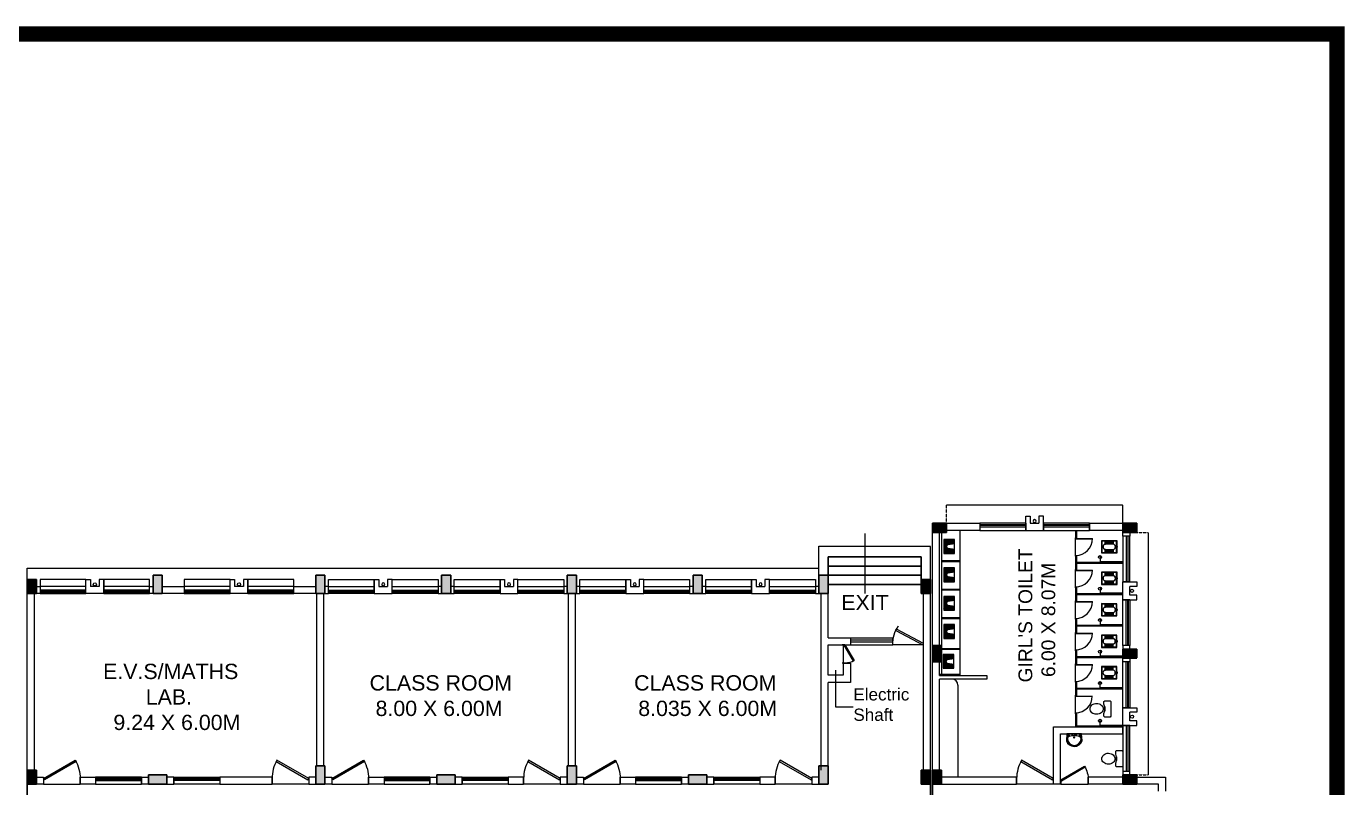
# Model space of a CAD drawing. Header units: inches. Extents: x 719368 to 6315912, y -2624014 to 446967.
# Drawn here: x 6121110 to 6164236, y -2135333 to -2110434 of the extents above; entities that cross this region are included whole.
import ezdxf
from ezdxf.lldxf.tags import DXFTag

# ---------------------------------------------------------------- set-up
doc = ezdxf.new("R2010")
doc.units = ezdxf.units.IN
doc.header["$LTSCALE"] = 20
doc.header["$MEASUREMENT"] = 0
doc.linetypes.add('CENTER2', pattern=[1.125, 0.75, -0.125, 0.125, -0.125])
doc.linetypes.add('DASHED2', pattern=[0.375, 0.25, -0.125])
doc.layers.get('0').update_dxf_attribs({"color": 51, "lineweight": 30})
for name, color, linetype, lineweight in [('CLL LEV.', 252, 'Continuous', 18), ('COL HATCH', 254, 'Continuous', 5), ('COLUMN', 2, 'Continuous', 25), ('CUBICAL TOILET', 160, 'Continuous', 9), ('DIM', 7, 'Continuous', 13), ('DOOR', 43, 'Continuous', 13), ('FIXTURE', 15, 'DASHDOT', 9), ('PROJ.', 30, 'DASHED2', 13), ('Text', 7, 'Continuous', 15), ('Ventilator', 6, 'DASHED', 20), ('WALL', 1, 'Continuous', 18), ('window', 71, 'Continuous', 18), ('Window-Wall', 7, 'Continuous', 20)]:
    doc.layers.add(name, color=color, linetype=linetype, lineweight=lineweight)
doc.layers.add('expension joint', color=248, linetype='Continuous')
doc.layers.add('STAIRS', color=1, linetype='Continuous')
doc.styles.add('L120', font='simplex.shx', dxfattribs={"height": 1})
doc.styles.add('Tabrej', font='romans.shx')
tags = doc.linetypes.add('DASHDOT', pattern=[1, 0.5, -0.25, 0, -0.25]).pattern_tags.tags
tags[10:11] = [DXFTag(74, 4), DXFTag(75, 0), DXFTag(340, '0'), DXFTag(46, 1.0), DXFTag(50, 0.0), DXFTag(44, 0.0), DXFTag(45, 0.0)]
tags[8:9] = [DXFTag(74, 4), DXFTag(75, 0), DXFTag(340, '0'), DXFTag(46, 1.0), DXFTag(50, 0.0), DXFTag(44, 0.0), DXFTag(45, 0.0)]
tags[6:7] = [DXFTag(74, 4), DXFTag(75, 0), DXFTag(340, '0'), DXFTag(46, 1.0), DXFTag(50, 0.0), DXFTag(44, 0.0), DXFTag(45, 0.0)]
tags[4:5] = [DXFTag(74, 4), DXFTag(75, 0), DXFTag(340, '0'), DXFTag(46, 1.0), DXFTag(50, 0.0), DXFTag(44, 0.0), DXFTag(45, 0.0)]
tags = doc.linetypes.add('DASHED', pattern=[0.75, 0.5, -0.25]).pattern_tags.tags
tags[6:7] = [DXFTag(74, 4), DXFTag(75, 0), DXFTag(340, '0'), DXFTag(46, 1.0), DXFTag(50, 0.0), DXFTag(44, 0.0), DXFTag(45, 0.0)]
tags[4:5] = [DXFTag(74, 4), DXFTag(75, 0), DXFTag(340, '0'), DXFTag(46, 1.0), DXFTag(50, 0.0), DXFTag(44, 0.0), DXFTag(45, 0.0)]
doc.dimstyles.new('Current Dim style', dxfattribs={"dimscale": 0.3, "dimtxt": 1.8, "dimasz": 1.2, "dimexe": 0.18, "dimexo": 1, "dimgap": 0.09, "dimtad": 0, "dimzin": 0, "dimdsep": 46, "dimtxsty": 'Tabrej', "dimcen": 0.09, "dimclrd": 256, "dimclre": 256, "dimclrt": 7, "dimadec": 0, "dimazin": 0, "dimtfac": 1, "dimtofl": 0, "dimtmove": 2, "dimatfit": 3, "dimfxl": 0, "dimtolj": 1, "dimtzin": 0, "dimlwd": -1, "dimlwe": -1, "dimarcsym": 0})
doc.dimstyles.new('DIM', dxfattribs={"dimtxt": 0.8, "dimasz": 0.4, "dimexe": 0.18, "dimexo": 0.0625, "dimgap": 0.1, "dimtad": 0, "dimdec": 3, "dimzin": 0, "dimdsep": 46, "dimtxsty": 'Tabrej', "dimcen": 0, "dimclrd": 251, "dimclre": 256, "dimclrt": 7, "dimadec": 0, "dimazin": 0, "dimtfac": 1, "dimtdec": 3, "dimtofl": 0, "dimtmove": 0, "dimatfit": 3, "dimfxl": 0, "dimtolj": 1, "dimtzin": 0, "dimlwd": -1, "dimlwe": -1, "dimarcsym": 0})

# ---------------------------------------------------------------- blocks, each defined once
blk = doc.blocks.new('*U81')
for p, q in [((0, 0), (0, 6)), ((40, 0), (40, 6))]:
    blk.add_line(p, q)
blk.add_lwpolyline([(0, 0), (34.6, -20), (35.5, -18.5), (0.9, 1.5)], close=True)
blk.add_arc((0, 0), 40, 330, 360)
blk = doc.blocks.new('New Doors')
at = {"layer": 'DOOR'}
blk.add_line((0, 0.18), (1.199, 0.18), dxfattribs=at)
at = {"layer": 'DOOR', "xscale": 0.0299845412869386, "yscale": 0.0299845412869386, "zscale": 0.0299845412869386}
blk.add_blockref('*U81', (0, 0), dxfattribs=at)
blk = doc.blocks.new('1.5 M Window')
at = {"layer": 'CLL LEV.'}
for p, q in [((-0.23, 0), (-0.46, 0)), ((-0.46, 0), (-0.46, -1.5)), ((-0.46, -1.5), (-0.23, -1.5))]:
    blk.add_line(p, q, dxfattribs=at)
at = {"layer": 'window'}
for p, q in [((-0.065, 0), (-0.065, -1.5)), ((-0.05, -1.5), (-0.05, 0))]:
    blk.add_line(p, q, dxfattribs=at)
at = {"layer": 'Window-Wall'}
for p, q in [((0, 0), (-0.23, 0)), ((-0.23, 0), (-0.23, -1.5)), ((-0.115, 0), (-0.115, -1.5)), ((0, -1.5), (0, 0)), ((-0.23, -1.5), (0, -1.5))]:
    blk.add_line(p, q, dxfattribs=at)
blk = doc.blocks.new('New Shaft')
at = {"layer": 'FIXTURE'}
blk.add_circle((0.327, -0.302), 0.05, dxfattribs=at)
at = {"layer": 'WALL'}
for p, q in [((0.035, 0), (0.62, 0)), ((0.035, 0), (0.035, -0.46)), ((0.185, -0.46), (0.185, -0.23)), ((0.185, -0.23), (0.47, -0.23)), ((0.47, -0.46), (0.47, -0.23)), ((0.62, 0), (0.62, -0.46)), ((0.035, -0.46), (0.185, -0.46)), ((0.62, -0.46), (0.47, -0.46))]:
    blk.add_line(p, q, dxfattribs=at)
blk = doc.blocks.new('VENTILATOR')
at = {"layer": 'Ventilator', "ltscale": 0.02}
for p, q in [((-0.18, -1.5), (-0.18, 0)), ((-0.165, 0), (-0.165, -1.5))]:
    blk.add_line(p, q, dxfattribs=at)
at = {"layer": 'Window-Wall'}
for p, q in [((-0.23, 0), (0, 0)), ((-0.23, -1.5), (-0.23, 0)), ((-0.115, 0), (-0.115, -1.5)), ((0, 0), (0, -1.5)), ((-0.23, -1.5), (0, -1.5))]:
    blk.add_line(p, q, dxfattribs=at)
blk = doc.blocks.new('Door - Left Hung 36 in.')
blk.add_lwpolyline([(0.8, -1.3), (0, 0), (31.2, 18), (31.9, 16.7)], close=True)
blk.add_arc((0, 0), 36, 0, 37.3101)
blk = doc.blocks.new('*X5')
at = {"color": 0}
for p, q in [((705, 323), (943, 561)), ((705, 365), (900, 561)), ((705, 408), (858, 561)), ((705, 450), (815, 561)), ((705, 493), (773, 561)), ((705, 535), (730, 561)), ((848, 383), (705, 526)), ((842, 346), (705, 483)), ((835, 310), (705, 441)), ((705, 280), (858, 434)), ((854, 419), (712, 561)), ((866, 449), (755, 561)), ((888, 469), (797, 561)), ((921, 479), (839, 561)), ((1145, 298), (882, 561)), ((899, 474), (985, 561)), ((1145, 340), (924, 561)), ((944, 477), (1027, 561)), ((1145, 383), (967, 561)), ((971, 462), (1070, 561)), ((990, 438), (1112, 561)), ((998, 404), (1145, 551)), ((1004, 368), (1145, 508)), ((1145, 425), (1009, 561)), ((1011, 332), (1145, 466)), ((1145, 467), (1051, 561)), ((1145, 510), (1094, 561)), ((1145, 552), (1136, 561)), ((829, 274), (705, 398)), ((705, 238), (847, 381)), ((823, 237), (705, 356)), ((798, 221), (705, 314)), ((755, 221), (705, 271)), ((713, 221), (705, 229)), ((730, 221), (839, 330)), ((772, 221), (830, 279)), ((815, 221), (822, 228)), ((1145, 255), (999, 401)), ((1137, 221), (1007, 350)), ((1095, 221), (1016, 299)), ((1017, 295), (1145, 423)), ((1023, 259), (1145, 381)), ((1052, 221), (1024, 248)), ((1029, 223), (1145, 339)), ((1069, 221), (1145, 296)), ((1112, 221), (1145, 254))]:
    blk.add_line(p, q, dxfattribs=at)
blk = doc.blocks.new('RSA CL7')
blk.add_lwpolyline([(8.9, 0), (-8.9, 0), (-8.9, -13.8), (-3.9, -13.8), (3.9, -13.8), (8.9, -13.8)], close=True)
blk.add_lwpolyline([(-4.1, -13.6), (-2.8, -5.7, -0.835943), (2.8, -5.8), (4.1, -13.6), (8.7, -13.6), (8.7, -0.2), (-8.7, -0.2), (-8.7, -13.6)], format="xyb", close=True)
blk.add_lwpolyline([(-3.9, -13.8), (-2.6, -5.8, -0.835548), (2.6, -5.8), (3.9, -13.8)], format="xyb")
for centre, start, end in [((-1.4, -4.1), 207.2135, 40.9564), ((0, -3.6), 185.8999, 355.8249), ((1.5, -4.1), 140.9962, 329.3468)]:
    blk.add_arc(centre, 0.493, start, end)
at = {"xscale": 0.0393714285714286, "yscale": 0.0393714285714286, "zscale": 0.0393714285714286}
blk.add_blockref('*X5', (-36.4, -22.3), dxfattribs=at)
blk = doc.blocks.new('RH 1200')
for p, q in [((21, 0), (21, 43.3)), ((21.7, 0), (21.7, 43.3)), ((-21.7, 0), (21.7, 0)), ((21.7, 0), (21, 0))]:
    blk.add_line(p, q)
at = {"extrusion": (0, 0, -1)}
blk.add_ellipse((21.7, 0), major_axis=(-30.6, 30.6), ratio=1, start_param=5.497787, end_param=7.068583, dxfattribs=at)
blk = doc.blocks.new('GHH')
at = {"layer": 'DOOR', "ltscale": 20}
blk.add_line((3289.697, -299.103), (3289.697, -299.853), dxfattribs=at)
at = {"layer": 'DOOR', "ltscale": 20, "xscale": 0.015874999996413, "yscale": 0.015874999996413, "zscale": 0.015874999996413, "rotation": 270}
blk.add_blockref('RH 1200', (3289.697, -299.479), dxfattribs=at)
blk = doc.blocks.new('RSA CL6')
for p, q in [((5.5, 3.5), (5.5, 7.3)), ((5.9, 3.5), (5.9, 7.3)), ((6.3, 3.5), (6.3, 7.3)), ((6.7, 3.4), (6.7, 7.3)), ((7.1, 3.4), (7.1, 7.3)), ((7.5, 3.4), (7.5, 7.3)), ((7.9, 3.4), (7.9, 7.3)), ((8.3, 3.4), (8.3, 7.3)), ((8.7, 3.4), (8.7, 7.3)), ((9.1, 3.4), (9.1, 7.3)), ((9.4, 3.4), (9.4, 7.3)), ((9.8, 3.4), (9.8, 7.3)), ((10.2, 3.4), (10.2, 7.3)), ((10.6, 3.4), (10.6, 7.3)), ((11, 3.3), (11, 7.3)), ((11.4, 3.3), (11.4, 7.3)), ((11.8, 3.3), (11.8, 7.3)), ((12.2, 3.3), (12.2, 7.3)), ((12.6, 3.3), (12.6, 7.3)), ((13, 3.3), (13, 7.3)), ((13.4, 3.3), (13.4, 7.3)), ((13.8, 3.3), (13.8, 7.3)), ((14.2, 3.3), (14.2, 7.3)), ((14.6, 3.3), (14.6, 7.3)), ((15, 3.2), (15, 7.3)), ((15.4, 3.2), (15.4, 7.3)), ((15.7, 3.2), (15.7, 7.3)), ((16.1, 3.2), (16.1, 7.3)), ((16.1, 7.3), (16.1, 3.2)), ((5.5, -7.3), (5.5, -3.5)), ((5.9, -7.3), (5.9, -3.5)), ((6.3, -7.3), (6.3, -3.4)), ((6.7, -7.3), (6.7, -3.4)), ((7.1, -7.3), (7.1, -3.4)), ((7.5, -7.3), (7.5, -3.4)), ((7.9, -7.3), (7.9, -3.4)), ((8.3, -7.3), (8.3, -3.4)), ((8.7, -7.3), (8.7, -3.4)), ((9.1, -7.3), (9.1, -3.4)), ((9.4, -7.3), (9.4, -3.4)), ((9.8, -7.3), (9.8, -3.3)), ((10.2, -7.3), (10.2, -3.3)), ((10.6, -7.3), (10.6, -3.3)), ((11, -7.3), (11, -3.3)), ((11.4, -7.3), (11.4, -3.3)), ((11.8, -7.3), (11.8, -3.3)), ((12.2, -7.3), (12.2, -3.3)), ((12.6, -7.3), (12.6, -3.3)), ((13, -7.3), (13, -3.3)), ((13.4, -7.3), (13.4, -3.2)), ((13.8, -7.3), (13.8, -3.2)), ((14.2, -7.3), (14.2, -3.2)), ((14.6, -7.3), (14.6, -3.2)), ((15, -7.3), (15, -3.2)), ((15.4, -7.3), (15.4, -3.2)), ((15.7, -7.3), (15.7, -3.2)), ((16.1, -3.2), (16.1, -7.3)), ((16.1, -7.3), (16.1, -3.2))]:
    blk.add_line(p, q)
blk.add_lwpolyline([(0.8, -0.6), (0, -0.6), (0, 0.6), (0.8, 0.6)])
for points in [[(0.8, 7.9), (20.9, 7.9), (20.9, -7.9), (0.8, -7.9)], [(1.4, 7.3), (20.3, 7.3), (20.3, -7.3), (1.4, -7.3)]]:
    blk.add_lwpolyline(points, close=True)
for points in [[(5.5, 3.5), (16.1, 3.2, -0.899983), (16.1, -3.2), (5.5, -3.5, -0.799392)], [(5.5, 3.3), (16.1, 3, -0.897689), (16.1, -3), (5.6, -3.3, -0.793494), (5.5, 3.3)]]:
    blk.add_lwpolyline(points, format="xyb", close=True)
blk = doc.blocks.new('ENGLISH SHEET')
at = {"layer": 'FIXTURE'}
for p, q in [((4663.798, 251.204), (4663.773, 251.179)), ((4663.773, 251.179), (4663.773, 250.696)), ((4663.976, 251.204), (4663.798, 251.204)), ((4664.002, 251.179), (4663.976, 251.204)), ((4663.976, 251.001), (4664.002, 251.09)), ((4663.976, 250.874), (4663.976, 251.001)), ((4663.976, 251.001), (4663.976, 250.874)), ((4664.002, 251.09), (4664.002, 251.179)), ((4663.773, 250.696), (4663.798, 250.67)), ((4663.798, 250.67), (4663.976, 250.67)), ((4664.002, 250.785), (4663.976, 250.874)), ((4663.976, 250.67), (4664.002, 250.696)), ((4664.002, 250.696), (4664.002, 250.785))]:
    blk.add_line(p, q, dxfattribs=at)
blk.add_lwpolyline([(4664.459, 250.937, 0.117036), (4664.443, 251.003, 0.104338), (4664.396, 251.063, 0.09029), (4664.321, 251.105, 0.09898), (4664.243, 251.115, 0.08237), (4664.159, 251.101, 0.09029), (4664.09, 251.063, 0.104338), (4664.043, 251.003, 0.117036), (4664.027, 250.937, 0.117036), (4664.043, 250.871, 0.104338), (4664.09, 250.811, 0.09029), (4664.159, 250.773, 0.08237), (4664.243, 250.759, 0.08237), (4664.327, 250.773, 0.09029), (4664.396, 250.811, 0.104338), (4664.443, 250.871, 0.117036)], format="xyb", close=True, dxfattribs=at)
blk = doc.blocks.new('RSA BASIN 9')
for points in [[(-0.1, -16.2, 0.340881), (10, -9, 0.074195), (10.1, -8.9), (9.5, 0), (-9.5, 0), (-10, -8.8, 0.082611), (-10, -9.2, 0.330812), (-0.1, -16.2)], [(0, -15, 0.391482), (8.9, -6.7, 0.252869), (6.5, -3.5, 0.087242), (0, -2.5, 0.079484), (-6.5, -3.5, 0.2542), (-8.8, -6.7, 0.39026), (0, -15)], [(-8.6, -2, -0.907437), (-8.4, -1.8), (-7.5, -2.6, -0.907437), (-7.6, -2.7)], [(-8.2, -1.6, -0.907437), (-8.1, -1.5), (-7.1, -2.3, -0.907437), (-7.3, -2.4)], [(-7.8, -1.3, -0.907437), (-7.7, -1.2), (-6.8, -1.9, -0.907437), (-6.9, -2.1)], [(7.8, -1.3, 0.907437), (7.7, -1.2), (6.8, -1.9, 0.907437), (6.9, -2.1)], [(8.2, -1.6, 0.907437), (8.1, -1.5), (7.1, -2.3, 0.907437), (7.3, -2.4)], [(8.6, -2, 0.907437), (8.4, -1.8), (7.5, -2.6, 0.907437), (7.6, -2.7)]]:
    blk.add_lwpolyline(points, format="xyb", close=True)
for points in [[(-5.9, -3.3), (-6.2, -3, -0.183787), (-6.2, -2.7, 0.126662), (-6.2, -2.4), (-6.6, -1.4, 0.35453), (-7.1, -1), (-8.7, -1, 0.414214), (-9.1, -1.4), (-9.6, -9.1, 0.329849), (-0.1, -15.8, 0.338736), (9.6, -8.9, 0.075632), (9.7, -8.8), (9.1, -1.4, 0.414214), (8.7, -1), (7.1, -1, 0.35453), (6.6, -1.4), (6.2, -2.4, 0.126662), (6.2, -2.7, -0.183787), (6.2, -3), (5.9, -3.3)], [(-6.2, -3.4), (-6.2, -3.3, 0.220542), (-6.5, -3.1), (-8.7, -2.8, -0.361119), (-9.2, -2.3)], [(6.2, -3.4), (6.2, -3.3, -0.220542), (6.5, -3.1), (8.7, -2.8, 0.358803), (9.2, -2.3, 0.358803)]]:
    blk.add_lwpolyline(points, format="xyb")
for centre, radius in [((-2.3, -1.6), 0.399), ((0, -4.8), 0.771), ((0, -4.8), 0.602), ((0, -1.2), 0.399), ((2.3, -1.5), 0.399)]:
    blk.add_circle(centre, radius)

msp = doc.modelspace()

# ---------------------------------------------------------------- hatches: boundary and pattern name
at = {"layer": 'COL HATCH', "linetype": 'CENTER2'}
h = msp.add_hatch(color=3, dxfattribs=at)
h.dxf.hatch_style = 1
h.paths.add_polyline_path([(6150748.9473, -2126987.691), (6150748.9473, -2126687.691), (6151208.9473, -2126687.691), (6151208.9473, -2126987.691)])
h = msp.add_hatch(color=3, dxfattribs=at)
h.dxf.hatch_style = 1
h.paths.add_polyline_path([(6150748.9473, -2126987.691), (6150748.9473, -2126687.691), (6151208.9473, -2126687.691), (6151208.9473, -2126987.691)])
h = msp.add_hatch(color=3, dxfattribs=at)
h.dxf.hatch_style = 1
h.paths.add_polyline_path([(6156978.9473, -2126987.691), (6156978.9473, -2126687.691), (6157438.9473, -2126687.691), (6157438.9473, -2126987.691)])
h = msp.add_hatch(color=3, dxfattribs=at)
h.dxf.hatch_style = 1
h.paths.add_polyline_path([(6121441.4475, -2128527.691), (6121141.4475, -2128527.691), (6121141.4475, -2128987.691), (6121441.4475, -2128987.691)])
at = {"layer": 'COL HATCH'}
h = msp.add_hatch(color=3, dxfattribs=at)
h.dxf.hatch_style = 1
h.paths.add_polyline_path([(6125556.4474, -2128387.7137), (6125256.4474, -2128387.7137), (6125256.4474, -2128987.7137), (6125556.4474, -2128987.7137)])
h = msp.add_hatch(color=3, dxfattribs=at)
h.dxf.hatch_style = 1
h.paths.add_polyline_path([(6130576.4474, -2128387.691), (6130876.4474, -2128387.691), (6130876.4474, -2128987.691), (6130576.4474, -2128987.691)])
h = msp.add_hatch(color=3, dxfattribs=at)
h.dxf.hatch_style = 1
h.paths.add_polyline_path([(6134691.4474, -2128387.691), (6134991.4474, -2128387.691), (6134991.4474, -2128987.691), (6134691.4474, -2128987.691)])
h = msp.add_hatch(color=3, dxfattribs=at)
h.dxf.hatch_style = 1
h.paths.add_polyline_path([(6138806.4474, -2128387.691), (6139106.4474, -2128387.691), (6139106.4474, -2128987.691), (6138806.4474, -2128987.691)])
h = msp.add_hatch(color=3, dxfattribs=at)
h.dxf.hatch_style = 1
h.paths.add_polyline_path([(6142921.4474, -2128387.691), (6143221.4474, -2128387.691), (6143221.4474, -2128987.691), (6142921.4474, -2128987.691)])
h = msp.add_hatch(color=3, dxfattribs=at)
h.dxf.hatch_style = 1
h.paths.add_polyline_path([(6147036.4473, -2128387.691), (6147336.4473, -2128387.691), (6147336.4473, -2128987.691), (6147036.4473, -2128987.691)])
at = {"layer": 'COL HATCH', "linetype": 'CENTER2'}
h = msp.add_hatch(color=3, dxfattribs=at)
h.dxf.hatch_style = 1
h.paths.add_polyline_path([(6150386.4473, -2128527.691), (6150686.4473, -2128527.691), (6150686.4473, -2128987.691), (6150386.4473, -2128987.691)])
at = {"layer": 'COL HATCH'}
h = msp.add_hatch(color=3, dxfattribs=at)
h.dxf.hatch_style = 1
h.paths.add_polyline_path([(6150748.9473, -2131217.691), (6151048.9473, -2131217.691), (6151048.9473, -2130687.691), (6150748.9473, -2130687.691)])
h = msp.add_hatch(color=3, dxfattribs=at)
h.dxf.hatch_style = 1
h.paths.add_polyline_path([(6150748.9473, -2131217.691), (6151048.9473, -2131217.691), (6151048.9473, -2130687.691), (6150748.9473, -2130687.691)])
at = {"layer": 'COL HATCH', "linetype": 'CENTER2'}
h = msp.add_hatch(color=3, dxfattribs=at)
h.dxf.hatch_style = 1
h.paths.add_polyline_path([(6156978.9473, -2131102.691), (6156978.9473, -2130802.691), (6157438.9473, -2130802.691), (6157438.9473, -2131102.691)])
at = {"layer": 'COL HATCH'}
h = msp.add_hatch(color=3, dxfattribs=at)
h.dxf.hatch_style = 1
h.paths.add_polyline_path([(6130576.4474, -2134617.691), (6130876.4474, -2134617.691), (6130876.4474, -2135217.691), (6130576.4474, -2135217.691)])
h = msp.add_hatch(color=3, dxfattribs=at)
h.dxf.hatch_style = 1
h.paths.add_polyline_path([(6138806.4474, -2134617.691), (6139106.4474, -2134617.691), (6139106.4474, -2135217.691), (6138806.4474, -2135217.691)])
h = msp.add_hatch(color=3, dxfattribs=at)
h.dxf.hatch_style = 1
h.paths.add_polyline_path([(6147036.4473, -2134617.691), (6147336.4473, -2134617.691), (6147336.4473, -2135217.691), (6147036.4473, -2135217.691)])
at = {"layer": 'COL HATCH', "linetype": 'CENTER2'}
h = msp.add_hatch(color=3, dxfattribs=at)
h.dxf.hatch_style = 1
h.paths.add_polyline_path([(6121441.4475, -2134757.691), (6121141.4475, -2134757.691), (6121141.4475, -2135217.691), (6121441.4475, -2135217.691)])
at = {"layer": 'COL HATCH'}
h = msp.add_hatch(color=3, dxfattribs=at)
h.dxf.hatch_style = 1
h.paths.add_polyline_path([(6125706.4475, -2135217.6003), (6125706.4475, -2134917.6003), (6125106.4475, -2134917.6003), (6125106.4475, -2135217.6003)])
h = msp.add_hatch(color=3, dxfattribs=at)
h.dxf.hatch_style = 1
h.paths.add_polyline_path([(6134541.4474, -2135217.691), (6134541.4474, -2134917.691), (6135141.4474, -2134917.691), (6135141.4474, -2135217.691)])
h = msp.add_hatch(color=3, dxfattribs=at)
h.dxf.hatch_style = 1
h.paths.add_polyline_path([(6142771.4474, -2135217.691), (6142771.4474, -2134917.691), (6143371.4474, -2134917.691), (6143371.4474, -2135217.691)])
at = {"layer": 'COL HATCH', "linetype": 'CENTER2'}
h = msp.add_hatch(color=3, dxfattribs=at)
h.dxf.hatch_style = 1
h.paths.add_polyline_path([(6150386.4473, -2134757.691), (6150686.4473, -2134757.691), (6150686.4473, -2135217.691), (6150386.4473, -2135217.691)])
h = msp.add_hatch(color=3, dxfattribs=at)
h.dxf.hatch_style = 1
h.paths.add_polyline_path([(6150748.9473, -2134757.691), (6151048.9473, -2134757.691), (6151048.9473, -2135217.691), (6150748.9473, -2135217.691)])
h = msp.add_hatch(color=3, dxfattribs=at)
h.dxf.hatch_style = 1
h.paths.add_polyline_path([(6150748.9473, -2135217.691), (6151048.9473, -2135217.691), (6151048.9473, -2134757.691), (6150748.9473, -2134757.691)])
h = msp.add_hatch(color=3, dxfattribs=at)
h.dxf.hatch_style = 1
h.paths.add_polyline_path([(6150748.9473, -2135217.691), (6151048.9473, -2135217.691), (6151048.9473, -2134757.691), (6150748.9473, -2134757.691)])
h = msp.add_hatch(color=3, dxfattribs=at)
h.dxf.hatch_style = 1
h.paths.add_polyline_path([(6150748.9473, -2135217.691), (6151048.9473, -2135217.691), (6151048.9473, -2134757.691), (6150748.9473, -2134757.691)])
h = msp.add_hatch(color=3, dxfattribs=at)
h.dxf.hatch_style = 1
h.paths.add_polyline_path([(6150748.9473, -2135217.691), (6151048.9473, -2135217.691), (6151048.9473, -2134757.691), (6150748.9473, -2134757.691)])
h = msp.add_hatch(color=3, dxfattribs=at)
h.dxf.hatch_style = 1
h.paths.add_polyline_path([(6156978.9473, -2135217.691), (6156978.9473, -2134917.691), (6157438.9473, -2134917.691), (6157438.9473, -2135217.691)])

# ---------------------------------------------------------------- linework, layer by layer
at = {"color": 2, "const_width": 500}
msp.add_lwpolyline([(6163985.6268, -2162738.4634), (5919146.0467, -2162738.4634), (5919146.0467, -2110683.5862), (6163985.6268, -2110683.5862)], close=True, dxfattribs=at)
at = {"layer": 'COLUMN', "color": 3}
for p, q in [((6125256.4474, -2128387.7137), (6125256.4474, -2128987.7137)), ((6125556.4474, -2128387.7137), (6125256.4474, -2128387.7137)), ((6125556.4474, -2128987.7137), (6125556.4474, -2128387.7137)), ((6130576.4474, -2128987.691), (6130576.4474, -2128387.691)), ((6130576.4474, -2128387.691), (6130876.4474, -2128387.691)), ((6130876.4474, -2128387.691), (6130876.4474, -2128987.691)), ((6134691.4474, -2128987.691), (6134691.4474, -2128387.691)), ((6134691.4474, -2128387.691), (6134991.4474, -2128387.691)), ((6134991.4474, -2128387.691), (6134991.4474, -2128987.691)), ((6138806.4474, -2128987.691), (6138806.4474, -2128387.691)), ((6138806.4474, -2128387.691), (6139106.4474, -2128387.691)), ((6139106.4474, -2128387.691), (6139106.4474, -2128987.691)), ((6142921.4474, -2128987.691), (6142921.4474, -2128387.691)), ((6142921.4474, -2128387.691), (6143221.4474, -2128387.691)), ((6143221.4474, -2128387.691), (6143221.4474, -2128987.691)), ((6147036.4473, -2128987.691), (6147036.4473, -2128387.691)), ((6147036.4473, -2128387.691), (6147336.4473, -2128387.691)), ((6147336.4473, -2128387.691), (6147336.4473, -2128987.691)), ((6125256.4474, -2128987.7137), (6125556.4474, -2128987.7137)), ((6130876.4474, -2128987.691), (6130576.4474, -2128987.691)), ((6134991.4474, -2128987.691), (6134691.4474, -2128987.691)), ((6139106.4474, -2128987.691), (6138806.4474, -2128987.691)), ((6143221.4474, -2128987.691), (6142921.4474, -2128987.691)), ((6147336.4473, -2128987.691), (6147036.4473, -2128987.691)), ((6151048.9473, -2130687.691), (6150748.9473, -2130687.691)), ((6150748.9473, -2130687.691), (6150748.9473, -2131217.691)), ((6151048.9473, -2130687.691), (6150748.9473, -2130687.691)), ((6150748.9473, -2130687.691), (6150748.9473, -2131217.691)), ((6151048.9473, -2131217.691), (6151048.9473, -2130687.691)), ((6151048.9473, -2131217.691), (6151048.9473, -2130687.691)), ((6150748.9473, -2131217.691), (6151048.9473, -2131217.691)), ((6150748.9473, -2131217.691), (6151048.9473, -2131217.691)), ((6130576.4474, -2135217.691), (6130576.4474, -2134617.691)), ((6130576.4474, -2134617.691), (6130876.4474, -2134617.691)), ((6130876.4474, -2134617.691), (6130876.4474, -2135217.691)), ((6138806.4474, -2135217.691), (6138806.4474, -2134617.691)), ((6138806.4474, -2134617.691), (6139106.4474, -2134617.691)), ((6139106.4474, -2134617.691), (6139106.4474, -2135217.691)), ((6147036.4473, -2135217.691), (6147036.4473, -2134617.691)), ((6147036.4473, -2134617.691), (6147336.4473, -2134617.691)), ((6147336.4473, -2134617.691), (6147336.4473, -2135217.691)), ((6125706.4475, -2134917.6003), (6125106.4475, -2134917.6003)), ((6125106.4475, -2134917.6003), (6125106.4475, -2135217.6003)), ((6125706.4475, -2135217.6003), (6125706.4475, -2134917.6003)), ((6134541.4474, -2134917.691), (6135141.4474, -2134917.691)), ((6134541.4474, -2135217.691), (6134541.4474, -2134917.691)), ((6135141.4474, -2134917.691), (6135141.4474, -2135217.691)), ((6142771.4474, -2134917.691), (6143371.4474, -2134917.691)), ((6142771.4474, -2135217.691), (6142771.4474, -2134917.691)), ((6143371.4474, -2134917.691), (6143371.4474, -2135217.691)), ((6125106.4475, -2135217.6003), (6125706.4475, -2135217.6003)), ((6130876.4474, -2135217.691), (6130576.4474, -2135217.691)), ((6135141.4474, -2135217.691), (6134541.4474, -2135217.691)), ((6139106.4474, -2135217.691), (6138806.4474, -2135217.691)), ((6143371.4474, -2135217.691), (6142771.4474, -2135217.691)), ((6147336.4473, -2135217.691), (6147036.4473, -2135217.691))]:
    msp.add_line(p, q, dxfattribs=at)
at = {"layer": 'COLUMN', "color": 3, "linetype": 'CENTER2'}
for points in [[(6150748.9473, -2126987.691), (6150748.9473, -2126687.691), (6151208.9473, -2126687.691), (6151208.9473, -2126987.691), (6150748.9473, -2126987.691)], [(6150748.9473, -2126987.691), (6150748.9473, -2126687.691), (6151208.9473, -2126687.691), (6151208.9473, -2126987.691), (6150748.9473, -2126987.691)], [(6156978.9473, -2126987.691), (6156978.9473, -2126687.691), (6157438.9473, -2126687.691), (6157438.9473, -2126987.691), (6156978.9473, -2126987.691)], [(6121441.4475, -2128527.691), (6121141.4475, -2128527.691), (6121141.4475, -2128987.691), (6121441.4475, -2128987.691), (6121441.4475, -2128527.691)], [(6150386.4473, -2128527.691), (6150686.4473, -2128527.691), (6150686.4473, -2128987.691), (6150386.4473, -2128987.691), (6150386.4473, -2128527.691)], [(6156978.9473, -2131102.691), (6156978.9473, -2130802.691), (6157438.9473, -2130802.691), (6157438.9473, -2131102.691), (6156978.9473, -2131102.691)], [(6121441.4475, -2134757.691), (6121141.4475, -2134757.691), (6121141.4475, -2135217.691), (6121441.4475, -2135217.691), (6121441.4475, -2134757.691)], [(6150386.4473, -2134757.691), (6150686.4473, -2134757.691), (6150686.4473, -2135217.691), (6150386.4473, -2135217.691), (6150386.4473, -2134757.691)], [(6150748.9473, -2134757.691), (6151048.9473, -2134757.691), (6151048.9473, -2135217.691), (6150748.9473, -2135217.691), (6150748.9473, -2134757.691)], [(6150748.9473, -2135217.691), (6151048.9473, -2135217.691), (6151048.9473, -2134757.691), (6150748.9473, -2134757.691), (6150748.9473, -2135217.691)], [(6150748.9473, -2135217.691), (6151048.9473, -2135217.691), (6151048.9473, -2134757.691), (6150748.9473, -2134757.691), (6150748.9473, -2135217.691)], [(6150748.9473, -2135217.691), (6151048.9473, -2135217.691), (6151048.9473, -2134757.691), (6150748.9473, -2134757.691), (6150748.9473, -2135217.691)], [(6150748.9473, -2135217.691), (6151048.9473, -2135217.691), (6151048.9473, -2134757.691), (6150748.9473, -2134757.691), (6150748.9473, -2135217.691)], [(6156978.9473, -2135217.691), (6156978.9473, -2134917.691), (6157438.9473, -2134917.691), (6157438.9473, -2135217.691), (6156978.9473, -2135217.691)]]:
    msp.add_lwpolyline(points, dxfattribs=at)
at = {"layer": 'CUBICAL TOILET'}
for p, q in [((6155435.6147, -2126920.6484), (6155435.449, -2127176.3582)), ((6155465.6147, -2126920.6678), (6155465.449, -2127176.3776)), ((6155465.449, -2127176.3776), (6155435.449, -2127176.3582)), ((6155435.0799, -2127745.9909), (6155434.9246, -2127985.6482)), ((6155435.0799, -2127745.9909), (6155465.0799, -2127746.0103)), ((6155465.0799, -2127746.0103), (6155464.944, -2127955.6676)), ((6155434.9246, -2127985.6482), (6155434.7816, -2128206.358)), ((6155464.7816, -2128206.3774), (6155434.7816, -2128206.358)), ((6155464.9246, -2127985.6676), (6155464.7816, -2128206.3774)), ((6155464.9246, -2127985.6676), (6156984.9243, -2127986.6525)), ((6155464.944, -2127955.6676), (6156984.9437, -2127956.6525)), ((6155434.2572, -2129015.648), (6155434.1142, -2129236.3578)), ((6155434.4125, -2128775.9906), (6155434.2572, -2129015.648)), ((6155434.4125, -2128775.9906), (6155464.4125, -2128776.0101)), ((6155464.2572, -2129015.6674), (6155464.1142, -2129236.3772)), ((6155464.2572, -2129015.6674), (6156984.2569, -2129016.6523)), ((6155464.4125, -2128776.0101), (6155464.2766, -2128985.6674)), ((6155464.2766, -2128985.6674), (6156984.2763, -2128986.6523)), ((6155464.1142, -2129236.3772), (6155434.1142, -2129236.3578)), ((6155433.7451, -2129805.9904), (6155433.5898, -2130045.6477)), ((6155433.7451, -2129805.9904), (6155463.745, -2129806.0099)), ((6155463.745, -2129806.0099), (6155463.6092, -2130015.6672)), ((6155433.5898, -2130045.6477), (6155433.4467, -2130266.3576)), ((6155463.4467, -2130266.377), (6155433.4467, -2130266.3576)), ((6155463.5898, -2130045.6672), (6155463.4467, -2130266.377)), ((6155463.5898, -2130045.6672), (6156983.5894, -2130046.6521)), ((6155463.6092, -2130015.6672), (6156983.6089, -2130016.6521)), ((6155432.9223, -2131075.6475), (6155432.7793, -2131296.3573)), ((6155433.0776, -2130835.9902), (6155432.9223, -2131075.6475)), ((6155433.0776, -2130835.9902), (6155463.0776, -2130836.0096)), ((6155462.9223, -2131075.667), (6155462.7793, -2131296.3768)), ((6155462.9223, -2131075.667), (6156979.1838, -2131076.6495)), ((6155463.0776, -2130836.0096), (6155462.9418, -2131045.667)), ((6155462.9418, -2131045.667), (6156979.2033, -2131046.6495)), ((6155462.7793, -2131296.3768), (6155432.7793, -2131296.3573)), ((6155432.2549, -2132105.6473), (6155432.1119, -2132326.3571)), ((6155432.4102, -2131865.99), (6155432.2549, -2132105.6473)), ((6155432.4102, -2131865.99), (6155462.4102, -2131866.0094)), ((6155462.2549, -2132105.6667), (6155462.1119, -2132326.3766)), ((6155462.2549, -2132105.6667), (6156982.2546, -2132106.6517)), ((6155462.4102, -2131866.0094), (6155462.2744, -2132075.6668)), ((6155462.2744, -2132075.6668), (6156982.274, -2132076.6517)), ((6155462.1119, -2132326.3766), (6155432.1119, -2132326.3571)), ((6155431.7428, -2132895.9898), (6155431.4547, -2133340.647)), ((6155431.7428, -2132895.9898), (6155461.7428, -2132896.0092)), ((6155461.7428, -2132896.0092), (6155461.4741, -2133310.6665)), ((6155461.4741, -2133310.6665), (6156978.9473, -2133311.6498))]:
    msp.add_line(p, q, dxfattribs=at)
at = {"layer": 'DOOR'}
for p, q in [((6147835.5139, -2130658.867), (6147835.5139, -2131258.5579)), ((6150436.9454, -2130659.5836), (6149457.0861, -2130659.261))]:
    msp.add_line(p, q, dxfattribs=at)
at = {"layer": 'expension joint'}
for p, q in [((6121141.4475, -2135217.691), (6121141.4475, -2138567.691)), ((6121141.4475, -2138567.691), (6121141.4475, -2135217.691)), ((6150686.4473, -2135217.691), (6150686.4473, -2138567.691)), ((6150748.9473, -2135217.691), (6150748.9473, -2138567.691))]:
    msp.add_line(p, q, dxfattribs=at)
at = {"layer": 'FIXTURE'}
for p, q in [((6151647.8117, -2126917.8847), (6151647.8117, -2131667.8847)), ((6151047.8117, -2126987.8847), (6151047.8117, -2130722.8847)), ((6151648.8701, -2127917.8847), (6151048.8701, -2127917.8847)), ((6151648.8701, -2127947.8847), (6151048.8701, -2127947.8847)), ((6151648.5173, -2128847.8847), (6151048.5173, -2128847.8847)), ((6151648.5173, -2128877.8847), (6151048.5173, -2128877.8847)), ((6151047.8117, -2129147.8847), (6151047.8117, -2131637.8847)), ((6151047.8117, -2129147.8847), (6151047.8117, -2131637.8847)), ((6151648.1645, -2129777.8847), (6151048.1645, -2129777.8847)), ((6151648.1645, -2129807.8847), (6151048.1645, -2129807.8847)), ((6151648.1128, -2130787.712), (6151048.1128, -2130787.712)), ((6151648.1128, -2130817.712), (6151048.1128, -2130817.712)), ((6151648.1645, -2131637.8847), (6150977.8117, -2131637.8847)), ((6151648.1645, -2131637.8847), (6150977.8117, -2131637.8847)), ((6151647.8117, -2131667.8847), (6150978.9473, -2131667.8847)), ((6151647.8117, -2131667.8847), (6150978.9473, -2131667.8847)), ((6151381.6428, -2131782.8672), (6150978.9473, -2131782.8846)), ((6151581.5132, -2131982.9968), (6151581.5132, -2134987.691))]:
    msp.add_line(p, q, dxfattribs=at)
at = {"layer": 'FIXTURE', "ltscale": 0.05}
for p, q in [((6156235.0593, -2127777.8996), (6156234.9519, -2127943.741)), ((6156984.9518, -2127944.227), (6156234.9519, -2127943.741)), ((6156234.3919, -2128807.8994), (6156234.2845, -2128973.7408)), ((6156984.2843, -2128974.2268), (6156234.2845, -2128973.7408)), ((6156233.7245, -2129837.8992), (6156233.6171, -2130003.7406)), ((6156983.6169, -2130004.2266), (6156233.6171, -2130003.7406)), ((6156233.0571, -2130867.8989), (6156232.9496, -2131033.7404)), ((6156979.2113, -2131034.2239), (6156232.9496, -2131033.7404)), ((6156232.3897, -2131897.8987), (6156232.2822, -2132063.7401)), ((6156982.2821, -2132064.2261), (6156232.2822, -2132063.7401)), ((6156231.5894, -2133132.8985), (6156231.482, -2133298.7399)), ((6156978.9473, -2133299.2242), (6156231.482, -2133298.7399))]:
    msp.add_line(p, q, dxfattribs=at)
for centre in [(6156235.0491, -2127793.741), (6156234.3817, -2128823.7408), (6156233.7142, -2129853.7406), (6156233.0468, -2130883.7404), (6156232.3794, -2131913.7402), (6156231.5792, -2133148.7399)]:
    msp.add_circle(centre, 50, dxfattribs=at)
at = {"layer": 'FIXTURE'}
msp.add_arc((6151381.5132, -2131982.8672), 200, 359.96287377, 89.96287377, dxfattribs=at)
at = {"layer": 'PROJ.'}
for p, q in [((6151208.9473, -2126087.623), (6156978.9473, -2126087.623)), ((6156978.9473, -2126687.691), (6156978.9473, -2126087.623)), ((6157809.0154, -2126987.691), (6157809.0154, -2134917.691)), ((6147036.4473, -2127437.691), (6150686.4473, -2127437.691)), ((6147036.4473, -2128387.691), (6147036.4473, -2127437.691)), ((6150686.4473, -2128527.691), (6150686.4473, -2127437.691)), ((6121141.4475, -2128157.6683), (6147036.4473, -2128157.6683)), ((6121141.4475, -2128527.691), (6121141.4475, -2128157.6683))]:
    msp.add_line(p, q, dxfattribs=at)
at = {"layer": 'PROJ.', "ltscale": 0.05}
for p, q in [((6151208.9473, -2126687.691), (6151208.9473, -2126087.623)), ((6157208.9473, -2126987.691), (6157809.0154, -2126987.691)), ((6147036.4473, -2128757.7364), (6147036.4473, -2127927.6683)), ((6157208.9473, -2134917.691), (6157809.0154, -2134917.691))]:
    msp.add_line(p, q, dxfattribs=at)
at = {"layer": 'STAIRS'}
for p, q in [((6147336.4473, -2127787.691), (6150386.4473, -2127787.691)), ((6147336.4473, -2128687.691), (6147336.4473, -2127787.691)), ((6150386.4473, -2128687.691), (6150386.4473, -2127787.691)), ((6147336.4473, -2128087.691), (6150386.4473, -2128087.691)), ((6147336.4473, -2128387.691), (6150386.4473, -2128387.691)), ((6147336.4473, -2128687.691), (6150386.4473, -2128687.691))]:
    msp.add_line(p, q, dxfattribs=at)
at = {"layer": 'WALL'}
for p, q in [((6150748.9473, -2134757.691), (6150748.9473, -2126987.691)), ((6150748.9473, -2134757.691), (6150748.9473, -2126987.691)), ((6150978.9473, -2131667.8847), (6150978.9473, -2126987.691)), ((6150978.9473, -2130687.691), (6150978.9473, -2126987.691)), ((6121141.4475, -2134757.691), (6121141.4475, -2128987.691)), ((6121371.4475, -2134757.691), (6121371.4475, -2128987.691)), ((6130611.4474, -2134617.691), (6130611.4474, -2128987.691)), ((6130841.4474, -2134617.691), (6130841.4474, -2128987.691)), ((6138841.4474, -2134617.691), (6138841.4474, -2128987.691)), ((6139071.4474, -2134617.691), (6139071.4474, -2128987.691)), ((6147106.4473, -2134757.691), (6147106.4473, -2128987.691)), ((6147336.4473, -2130428.8766), (6147336.4473, -2128987.691)), ((6150456.4473, -2134757.691), (6150456.4473, -2128687.691)), ((6150686.4473, -2134757.691), (6150686.4473, -2128687.691)), ((6147336.4473, -2130428.8766), (6148065.5139, -2130428.8766)), ((6147336.4473, -2131658.867), (6147336.4473, -2130658.867)), ((6147336.4473, -2130658.867), (6148065.5139, -2130658.867)), ((6148065.5139, -2130428.8766), (6148065.5139, -2130658.8746)), ((6147835.5139, -2131258.5579), (6147835.5139, -2131658.867)), ((6147835.5139, -2131258.5579), (6148065.5139, -2131258.5579)), ((6148065.5139, -2131258.5579), (6148065.5139, -2131888.867)), ((6150978.9473, -2131667.8847), (6150978.9473, -2131204.1044)), ((6147835.5139, -2131658.867), (6147335.5139, -2131658.867)), ((6148065.5139, -2131888.867), (6147335.5139, -2131888.867)), ((6147336.4473, -2134757.691), (6147336.4473, -2131888.867)), ((6150978.9473, -2134757.691), (6150978.9473, -2131782.8846)), ((6150978.9473, -2134757.691), (6150978.9473, -2131782.8846)), ((6157208.9473, -2132717.691), (6156978.9473, -2132717.691)), ((6157208.9473, -2132717.691), (6157359.4037, -2132717.691)), ((6154708.9473, -2133340.6483), (6156979.1561, -2133340.6444)), ((6154708.9536, -2135217.7553), (6154708.9473, -2133340.6483)), ((6156978.9473, -2133570.6444), (6156978.9469, -2133340.6444)), ((6154938.9473, -2133570.6479), (6156979.1565, -2133570.6444)), ((6154938.9473, -2135217.7488), (6154938.9473, -2133570.6479)), ((6153506.1975, -2134987.691), (6151048.9473, -2134987.691)), ((6151048.9473, -2134987.691), (6151048.9473, -2135217.691)), ((6153506.1975, -2135217.691), (6153506.1975, -2134987.691)), ((6154708.9473, -2135217.7553), (6154708.9374, -2134987.7283)), ((6156978.9374, -2134987.691), (6155848.4741, -2134987.7287)), ((6155848.4741, -2135217.723), (6155848.4741, -2134987.7287)), ((6157438.9473, -2134987.7295), (6158374.7602, -2134987.7295)), ((6157438.9473, -2135217.7295), (6157438.9473, -2134987.7295)), ((6158374.7602, -2134987.7295), (6158374.7602, -2135217.7295)), ((6151048.9473, -2135217.691), (6153506.1975, -2135217.691)), ((6154938.9473, -2135217.7488), (6154708.9473, -2135217.7553)), ((6156978.9473, -2135217.691), (6155848.4741, -2135217.723)), ((6158144.7602, -2135217.7295), (6157438.9473, -2135217.7295)), ((6158144.7602, -2135447.7295), (6158144.7602, -2135217.7295)), ((6158374.7602, -2135217.7295), (6158374.7602, -2135447.7295))]:
    msp.add_line(p, q, dxfattribs=at)
at = {"layer": 'WALL', "linetype": 'CENTER2'}
msp.add_line((6154708.9473, -2135217.7791), (6154708.9473, -2134987.7791), dxfattribs=at)
at = {"layer": 'WALL'}
for points in [[(6151208.9473, -2126917.7137), (6151208.9473, -2126687.7137), (6152301.4473, -2126687.7137), (6152301.4473, -2126917.7137), (6151208.9473, -2126917.7137)], [(6151208.9473, -2126917.7137), (6151208.9473, -2126687.7137), (6152301.4473, -2126687.7137), (6152301.4473, -2126917.7137), (6151208.9473, -2126917.7137)], [(6155886.4473, -2126917.691), (6155886.4473, -2126687.691), (6156978.9473, -2126687.691), (6156978.9473, -2126917.691), (6155886.4473, -2126917.691)], [(6157208.9473, -2127102.6911), (6156978.9473, -2127102.6911), (6156978.9473, -2126987.6911), (6157208.9473, -2126987.6911), (6157208.9473, -2127102.6911)], [(6121556.4475, -2128757.691), (6121556.4475, -2128987.691), (6121441.4475, -2128987.691), (6121441.4475, -2128757.691), (6121556.4475, -2128757.691)], [(6121556.4475, -2128757.7137), (6121556.4475, -2128987.7137), (6121441.4475, -2128987.7137), (6121441.4475, -2128757.7137), (6121556.4475, -2128757.7137)], [(6125256.4474, -2128757.7137), (6125256.4474, -2128987.7137), (6125141.4474, -2128987.7137), (6125141.4474, -2128757.7137), (6125256.4474, -2128757.7137)], [(6126273.9474, -2128757.7137), (6126273.9474, -2128987.7137), (6125556.4474, -2128987.7137), (6125556.4474, -2128757.7137), (6126273.9474, -2128757.7137)], [(6130576.4474, -2128757.7137), (6130576.4474, -2128987.7137), (6129858.9475, -2128987.7137), (6129858.9475, -2128757.7137), (6130576.4474, -2128757.7137)], [(6130876.4474, -2128757.691), (6130876.4474, -2128987.691), (6130991.4474, -2128987.691), (6130991.4474, -2128757.691), (6130876.4474, -2128757.691)], [(6134576.4473, -2128757.691), (6134576.4473, -2128987.691), (6134691.4473, -2128987.691), (6134691.4473, -2128757.691), (6134576.4473, -2128757.691)], [(6134991.4474, -2128757.691), (6134991.4474, -2128987.691), (6135106.4474, -2128987.691), (6135106.4474, -2128757.691), (6134991.4474, -2128757.691)], [(6138691.4473, -2128757.6683), (6138691.4473, -2128987.6683), (6138806.4473, -2128987.6683), (6138806.4473, -2128757.6683), (6138691.4473, -2128757.6683)], [(6138691.4473, -2128757.691), (6138691.4473, -2128987.691), (6138806.4473, -2128987.691), (6138806.4473, -2128757.691), (6138691.4473, -2128757.691)], [(6139106.4474, -2128757.691), (6139106.4474, -2128987.691), (6139221.4474, -2128987.691), (6139221.4474, -2128757.691), (6139106.4474, -2128757.691)], [(6142806.4473, -2128757.691), (6142806.4473, -2128987.691), (6142921.4473, -2128987.691), (6142921.4473, -2128757.691), (6142806.4473, -2128757.691)], [(6143221.4474, -2128757.691), (6143221.4474, -2128987.691), (6143336.4474, -2128987.691), (6143336.4474, -2128757.691), (6143221.4474, -2128757.691)], [(6146921.4473, -2128757.6683), (6146921.4473, -2128987.6683), (6147036.4473, -2128987.6683), (6147036.4473, -2128757.6683), (6146921.4473, -2128757.6683)], [(6146921.4473, -2128757.691), (6146921.4473, -2128987.691), (6147036.4473, -2128987.691), (6147036.4473, -2128757.691), (6146921.4473, -2128757.691)], [(6157208.9473, -2130687.6911), (6156978.9473, -2130687.6911), (6156978.9473, -2130802.6911), (6157208.9473, -2130802.6911), (6157208.9473, -2130687.6911)], [(6157208.9473, -2131217.691), (6156978.9473, -2131217.691), (6156978.9473, -2131102.691), (6157208.9473, -2131102.691), (6157208.9473, -2131217.691)], [(6150978.9473, -2131667.8847), (6152525.5121, -2131667.8847), (6152525.5121, -2131782.8846), (6150978.9473, -2131782.8846)], [(6150978.9473, -2131667.8847), (6152525.5121, -2131667.8847), (6152525.5121, -2131782.8846), (6150978.9473, -2131782.8846)], [(6121441.4475, -2135217.6457), (6121441.4475, -2134987.6457), (6121671.4475, -2134987.6457), (6121671.4475, -2135217.6457), (6121441.4475, -2135217.6457)], [(6124876.4475, -2135217.6003), (6124876.4475, -2134987.6003), (6125106.4475, -2134987.6003), (6125106.4475, -2135217.6003), (6124876.4475, -2135217.6003)], [(6125936.4475, -2135217.6003), (6125936.4475, -2134987.6003), (6125706.4475, -2134987.6003), (6125706.4475, -2135217.6003), (6125936.4475, -2135217.6003)], [(6130576.4474, -2135217.691), (6130576.4474, -2134987.691), (6130346.4474, -2134987.691), (6130346.4474, -2135217.691), (6130576.4474, -2135217.691)], [(6130876.4474, -2135217.691), (6130876.4474, -2134987.691), (6131106.4474, -2134987.691), (6131106.4474, -2135217.691), (6130876.4474, -2135217.691)], [(6134311.4474, -2135217.691), (6134311.4474, -2134987.691), (6134541.4474, -2134987.691), (6134541.4474, -2135217.691), (6134311.4474, -2135217.691)], [(6135371.4474, -2135217.691), (6135371.4474, -2134987.691), (6135141.4474, -2134987.691), (6135141.4474, -2135217.691), (6135371.4474, -2135217.691)], [(6138806.4474, -2135217.691), (6138806.4474, -2134987.691), (6138576.4474, -2134987.691), (6138576.4474, -2135217.691), (6138806.4474, -2135217.691)], [(6139106.4474, -2135217.691), (6139106.4474, -2134987.691), (6139336.4474, -2134987.691), (6139336.4474, -2135217.691), (6139106.4474, -2135217.691)], [(6142541.4474, -2135217.691), (6142541.4474, -2134987.691), (6142771.4474, -2134987.691), (6142771.4474, -2135217.691), (6142541.4474, -2135217.691)], [(6143601.4474, -2135217.691), (6143601.4474, -2134987.691), (6143371.4474, -2134987.691), (6143371.4474, -2135217.691), (6143601.4474, -2135217.691)], [(6147036.4474, -2135217.691), (6147036.4474, -2134987.691), (6146806.4474, -2134987.691), (6146806.4474, -2135217.691), (6147036.4474, -2135217.691)]]:
    msp.add_lwpolyline(points, dxfattribs=at)
for points in [[(6122870.8292, -2135217.7947), (6122870.8292, -2134987.6003), (6123376.4475, -2134987.6003), (6123376.4475, -2135217.7947)], [(6129147.0657, -2135217.7947), (6129147.0657, -2134987.6003), (6127436.4475, -2134987.6003), (6127436.4475, -2135217.7947)], [(6132305.829, -2135217.8854), (6132305.829, -2134987.691), (6132811.4474, -2134987.691), (6132811.4474, -2135217.8854)], [(6137377.0657, -2135217.8854), (6137377.0657, -2134987.691), (6136871.4474, -2134987.691), (6136871.4474, -2135217.8854)], [(6140535.829, -2135217.8854), (6140535.829, -2134987.691), (6141041.4474, -2134987.691), (6141041.4474, -2135217.8854)], [(6145607.0657, -2135217.8854), (6145607.0657, -2134987.691), (6145101.4474, -2134987.691), (6145101.4474, -2135217.8854)], [(6156978.9473, -2134917.691), (6157208.9473, -2134917.691), (6157208.9473, -2134802.691), (6156978.9473, -2134802.691)]]:
    msp.add_lwpolyline(points, close=True, dxfattribs=at)
at = {"layer": 'window'}
for p, q in [((6149452.1715, -2130513.8746), (6148065.5139, -2130513.8746)), ((6149452.1715, -2130573.8746), (6148065.5139, -2130573.8746))]:
    msp.add_line(p, q, dxfattribs=at)
at = {"layer": 'Window-Wall'}
for p, q in [((6148065.5139, -2130428.8786), (6149452.1167, -2130428.8786)), ((6148065.5139, -2130658.8746), (6149452.2264, -2130658.8746)), ((6149452.1715, -2130659.259), (6149452.1715, -2130429.259))]:
    msp.add_line(p, q, dxfattribs=at)

# ---------------------------------------------------------------- block references
at = {"layer": 'DOOR'}
for name, p, xscale, yscale, zscale, rotation in [('GHH', (3523528.9602, -2365405.1718), -800.0000001369991, 800.0000001373701, 800.0000001375136, 179.9642723067062), ('GHH', (3523528.2928, -2366435.1716), -800.0000001369991, 800.0000001373701, 800.0000001375136, 179.9642723067062), ('GHH', (3523527.6254, -2367465.1714), -800.0000001369991, 800.0000001373701, 800.0000001375136, 179.9642723067062), ('GHH', (3523526.958, -2368495.1712), -800.0000001369991, 800.0000001373701, 800.0000001375136, 179.9642723067062), ('*U81', (6147890.4675, -2130658.867), -14.99227064335719, 14.99227064335719, 14.9922706434693, 90), ('GHH', (3523526.2905, -2369525.171), -800.0000001369991, 800.0000001373701, 800.0000001375136, 179.9642723067062), ('GHH', (3523525.6231, -2370555.1707), -800.0000001369991, 800.0000001373701, 800.0000001375136, 179.9642723067062)]:
    msp.add_blockref(name, p, dxfattribs=dict(at, xscale=xscale, yscale=yscale, zscale=zscale, rotation=rotation))
at = {"layer": 'DOOR', "extrusion": (0, 0, -1), "xscale": 27.77701549971191, "yscale": 27.77701550861821, "zscale": -27.77701549984439, "rotation": 357.9084632863011}
msp.add_blockref('Door - Left Hung 36 in.', (-6150456.4473, -2130622.7639), dxfattribs=at)
at = {"layer": 'FIXTURE', "xscale": 25.39999999478459, "yscale": 25.39999999478459, "zscale": 25.39999999487463, "rotation": 90}
for p in [(6151120.3132, -2127444.9951), (6151120.3132, -2128374.9947), (6151120.3132, -2129304.9942), (6151120.3132, -2130227.976), (6151101.848, -2131202.9783)]:
    msp.add_blockref('RSA CL7', p, dxfattribs=at)
at = {"layer": 'FIXTURE', "extrusion": (0, 0, -1)}
for name, p, xscale, yscale, zscale, rotation in [('RSA CL6', (-6156810.2713, -2127456.5393), 25.39999999440105, 25.39999999571592, -25.39999999589774, 0.03712623406832245), ('RSA CL6', (-6156809.6039, -2128486.539), 25.39999999440105, 25.39999999571592, -25.39999999589774, 0.03712623406832245), ('RSA CL6', (-6156808.9365, -2129516.5388), 25.39999999440105, 25.39999999571592, -25.39999999589774, 0.03712623406832245), ('RSA CL6', (-6156808.269, -2130546.5386), 25.39999999440105, 25.39999999571592, -25.39999999589774, 0.03712623406832245), ('RSA CL6', (-6156807.6016, -2131576.5384), 25.39999999440105, 25.39999999571592, -25.39999999589774, 0.03712623406832245), ('ENGLISH SHEET', (-10819803.8131, -2393912.6304), 1000.000000000342, 1000, -1000, 0.1255462015886626), ('ENGLISH SHEET', (-10820190.8874, -2395543.4763), 1000.000000000341, 1000, -1000, 0.1255462015619823)]:
    msp.add_blockref(name, p, dxfattribs=dict(at, xscale=xscale, yscale=yscale, zscale=zscale, rotation=rotation))
at = {"layer": 'FIXTURE', "ltscale": 10000, "extrusion": (0, 0, -1), "xscale": -25.43261667649568, "yscale": 25.43261667620391, "zscale": -25.4326166761463, "rotation": 0.0463963776823384}
msp.add_blockref('RSA BASIN 9', (-6155389.8845, -2133570.6471), dxfattribs=at)
at = {"layer": 'WALL', "yscale": 1000, "zscale": 1000}
for name, p, xscale, rotation in [('New Shaft', (6153766.4473, -2126917.691), -1000, 180), ('VENTILATOR', (6152301.4473, -2126917.691), -1000, 90), ('VENTILATOR', (6154386.4473, -2126917.691), -1000, 90), ('New Shaft', (6123676.4475, -2128987.7137), 1000, 180), ('New Shaft', (6128393.9474, -2128987.7137), 1000, 180), ('New Shaft', (6132456.4473, -2128987.691), -1000, 180), ('New Shaft', (6136571.4473, -2128987.691), -1000, 180), ('New Shaft', (6140686.4473, -2128987.691), -1000, 180), ('New Shaft', (6144801.4473, -2128987.691), -1000, 180), ('New Shaft', (6156978.9473, -2129222.6911), 1000, 90), ('VENTILATOR', (6156978.9473, -2130687.6911), 1000, 180), ('VENTILATOR', (6156978.9473, -2132717.691), 1000, 180), ('New Shaft', (6156978.9473, -2133337.691), 1000, 90), ('New Doors', (6121671.4475, -2135037.8875), -1000, 180), ('New Doors', (6130346.4474, -2135037.9782), 1000, 180), ('New Doors', (6131106.4474, -2135037.9782), -1000, 180), ('New Doors', (6138576.4474, -2135037.9782), 1000, 180), ('New Doors', (6139336.4474, -2135037.9782), -1000, 180), ('New Doors', (6146806.4474, -2135037.9782), 1000, 180), ('New Doors', (6154705.5792, -2135037.8718), 1000, 180), ('VENTILATOR', (6123376.4475, -2135217.6003), -1000, 90), ('VENTILATOR', (6127436.4475, -2135217.6003), 1000, 270), ('VENTILATOR', (6132811.4474, -2135217.691), -1000, 90), ('VENTILATOR', (6136871.4474, -2135217.691), 1000, 270), ('VENTILATOR', (6141041.4474, -2135217.691), -1000, 90), ('VENTILATOR', (6145101.4474, -2135217.691), 1000, 270)]:
    msp.add_blockref(name, p, dxfattribs=dict(at, xscale=xscale, rotation=rotation))
at = {"layer": 'WALL', "xscale": -1000, "yscale": 1000, "zscale": 1000}
for p in [(6156978.9473, -2127102.6911), (6156978.9473, -2133302.691)]:
    msp.add_blockref('VENTILATOR', p, dxfattribs=at)
at = {"layer": 'WALL', "linetype": 'CENTER2', "xscale": -750.386667069979, "yscale": 750.3866670704447, "zscale": 750.3866670709812, "rotation": 180}
msp.add_blockref('New Doors', (6154948.4741, -2135082.7791), dxfattribs=at)
at = {"layer": 'Window-Wall', "yscale": 1000, "zscale": 1000}
for p, xscale, rotation in [((6123056.4475, -2128987.7137), 1000, 270), ((6125141.4475, -2128987.7137), 1000, 270), ((6127773.9474, -2128987.7137), 1000, 270), ((6129858.9474, -2128987.7137), 1000, 270), ((6130991.4473, -2128987.691), -1000, 90), ((6133076.4473, -2128987.691), -1000, 90), ((6135106.4473, -2128987.691), -1000, 90), ((6137191.4473, -2128987.691), -1000, 90), ((6139221.4473, -2128987.691), -1000, 90), ((6141306.4473, -2128987.691), -1000, 90), ((6143336.4473, -2128987.691), -1000, 90), ((6145421.4473, -2128987.691), -1000, 90)]:
    msp.add_blockref('1.5 M Window', p, dxfattribs=dict(at, xscale=xscale, rotation=rotation))

# ---------------------------------------------------------------- texts
at = {"layer": 'Text', "lineweight": 30, "insert": (6153566.2844, -2131890.6268), "char_height": 450, "width": 4480.091035, "attachment_point": 1, "rotation": 90, "style": 'L120'}
msp.add_mtext("{\\fArial|b0|i0|c0|p34;GIRL'S TOILET\\P 6.00 X 8.07M}", dxfattribs=at)
at = {"layer": 'Text', "lineweight": 30, "char_height": 500, "attachment_point": 1, "style": 'L120'}
for s, insert, width in [('{\\fArial|b0|i0|c0|p34;EXIT}', (6147767.7614, -2129028.2472), 1001.447484), ('\\pi159.96;{\\fArial|b0|i0|c0|p34; E.V.S/MATHS \\P\\pi1749.8;LAB.\\P\\pi108.97;   9.24 X 6.00M}', (6123266.1371, -2131281.6747), 4902.123157), ('{\\fArial|b0|i0|c0|p34;CLASS ROOM\\P 8.00 X 6.00M}', (6132339.384, -2131656.7571), 4753.159403), ('\\pi73.723;{\\fArial|b0|i0|c0|p34;CLASS ROOM\\P\\pi16.424; 8.035 X 6.00M}', (6140916.8895, -2131656.7571), 4717.364574)]:
    msp.add_mtext(s, dxfattribs=dict(at, insert=insert, width=width))
at = {"layer": 'Text', "insert": (6148163.8684, -2132081.7254), "char_height": 400, "width": 1848.840118, "attachment_point": 1, "style": 'L120'}
msp.add_mtext('{\\fArial|b0|i0|c0|p34;Electric\\PShaft}', dxfattribs=at)

# ---------------------------------------------------------------- leaders
at = {"layer": 'DIM'}
msp.add_leader([(6148540.6282, -2127019.2456), (6148540.5185, -2128980.0314)], dimstyle='Current Dim style', dxfattribs=at)
msp.add_leader([(6148540.6282, -2127019.2456), (6148540.5185, -2128980.0314)], dimstyle='Current Dim style', dxfattribs=at)
msp.add_leader([(6147582.6364, -2131493.5063), (6147582.6364, -2132695.0722), (6148156.3701, -2132695.0722)], dimstyle='DIM', override={"dimarcsym": 1}, dxfattribs=at)

doc.saveas('drawing.dxf')
